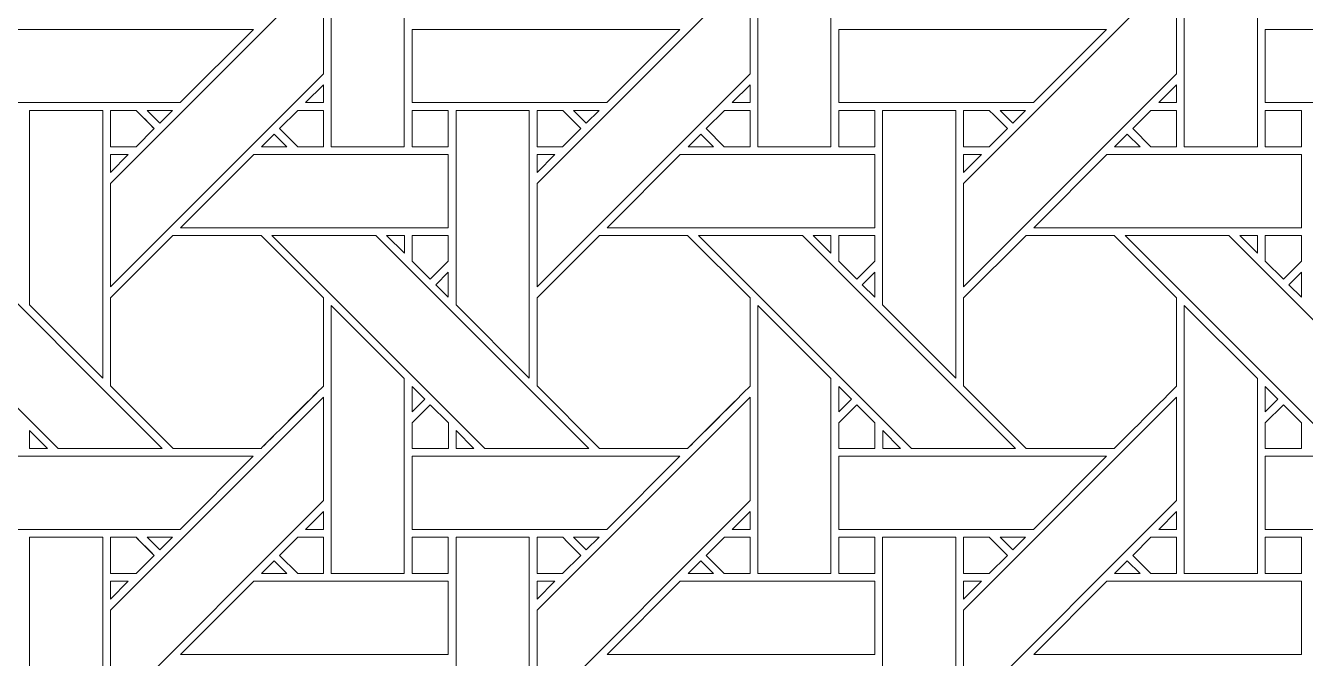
# Model space of a CAD drawing. Header units: inches. Extents: x 4.4 to 20.4, y 1.1 to 17.1.
# Drawn here: x 12.432 to 15.278, y 9.815 to 11.221 of the extents above; entities that cross this region are included whole.
import ezdxf

# ---------------------------------------------------------------- set-up
doc = ezdxf.new("R2010")
doc.units = ezdxf.units.IN
doc.header["$MEASUREMENT"] = 0
doc.layers.add('Design', color=7, linetype='Continuous', lineweight=0)

msp = doc.modelspace()

# ---------------------------------------------------------------- linework, layer by layer
at = {"layer": 'Design'}
for points, knots in [([(12.3829, 17.0948), (7.9646, 17.0948), (4.3829, 13.513), (4.3829, 9.0948), (4.3829, 4.6765), (7.9646, 1.0948), (12.3829, 1.0948), (16.8011, 1.0948), (20.3829, 4.6765), (20.3829, 9.0948), (20.3829, 13.513), (16.8011, 17.0948), (12.3829, 17.0948)], [0, 0, 0, 0, 1, 1, 1, 2, 2, 2, 3, 3, 3, 4, 4, 4, 4]), ([(12.3829, 16.2388), (8.4373, 16.2388), (5.2388, 13.0403), (5.2388, 9.0948), (5.2388, 5.1492), (8.4373, 1.9507), (12.3829, 1.9507), (16.3284, 1.9507), (19.5269, 5.1492), (19.5269, 9.0948), (19.5269, 13.0403), (16.3284, 16.2388), (12.3829, 16.2388)], [0, 0, 0, 0, 1, 1, 1, 2, 2, 2, 3, 3, 3, 4, 4, 4, 4]), ([(13.1112, 10.9519), (13.1112, 10.9519), (13.1112, 11.5477), (13.1112, 11.5477), (13.1112, 11.5477), (13.274, 11.3856), (13.274, 11.3856), (13.274, 11.3856), (13.274, 10.9519), (13.274, 10.9519), (13.274, 10.9519), (13.1112, 10.9519), (13.1112, 10.9519)], [0, 0, 0, 0, 1, 1, 1, 2, 2, 2, 3, 3, 3, 4, 4, 4, 4]), ([(14.0599, 10.9519), (14.0599, 10.9519), (14.0599, 11.5477), (14.0599, 11.5477), (14.0599, 11.5477), (14.2227, 11.3856), (14.2227, 11.3856), (14.2227, 11.3856), (14.2227, 10.9519), (14.2227, 10.9519), (14.2227, 10.9519), (14.0599, 10.9519), (14.0599, 10.9519)], [0, 0, 0, 0, 1, 1, 1, 2, 2, 2, 3, 3, 3, 4, 4, 4, 4]), ([(15.0087, 10.9519), (15.0087, 10.9519), (15.0087, 11.5477), (15.0087, 11.5477), (15.0087, 11.5477), (15.1714, 11.3856), (15.1714, 11.3856), (15.1714, 11.3856), (15.1714, 10.9519), (15.1714, 10.9519), (15.1714, 10.9519), (15.0087, 10.9519), (15.0087, 10.9519)], [0, 0, 0, 0, 1, 1, 1, 2, 2, 2, 3, 3, 3, 4, 4, 4, 4]), ([(13.0941, 11.1141), (13.0941, 11.1141), (12.6204, 10.6404), (12.6204, 10.6404), (12.6204, 10.6404), (12.6204, 10.8705), (12.6204, 10.8705), (12.6204, 10.8705), (13.0941, 11.3441), (13.0941, 11.3441), (13.0941, 11.3441), (13.0941, 11.1141), (13.0941, 11.1141)], [0, 0, 0, 0, 1, 1, 1, 2, 2, 2, 3, 3, 3, 4, 4, 4, 4]), ([(14.0428, 11.1141), (14.0428, 11.1141), (13.5691, 10.6404), (13.5691, 10.6404), (13.5691, 10.6404), (13.5691, 10.8705), (13.5691, 10.8705), (13.5691, 10.8705), (14.0428, 11.3441), (14.0428, 11.3441), (14.0428, 11.3441), (14.0428, 11.1141), (14.0428, 11.1141)], [0, 0, 0, 0, 1, 1, 1, 2, 2, 2, 3, 3, 3, 4, 4, 4, 4]), ([(14.9915, 11.1141), (14.9915, 11.1141), (14.5179, 10.6404), (14.5179, 10.6404), (14.5179, 10.6404), (14.5179, 10.8705), (14.5179, 10.8705), (14.5179, 10.8705), (14.9915, 11.3441), (14.9915, 11.3441), (14.9915, 11.3441), (14.9915, 11.1141), (14.9915, 11.1141)], [0, 0, 0, 0, 1, 1, 1, 2, 2, 2, 3, 3, 3, 4, 4, 4, 4]), ([(12.9383, 11.2126), (12.9383, 11.2126), (12.7755, 11.0499), (12.7755, 11.0499), (12.7755, 11.0499), (12.3425, 11.0499), (12.3425, 11.0499), (12.3425, 11.0499), (12.3425, 11.2126), (12.3425, 11.2126), (12.3425, 11.2126), (12.9383, 11.2126), (12.9383, 11.2126)], [0, 0, 0, 0, 1, 1, 1, 2, 2, 2, 3, 3, 3, 4, 4, 4, 4]), ([(13.887, 11.2126), (13.887, 11.2126), (13.7242, 11.0499), (13.7242, 11.0499), (13.7242, 11.0499), (13.2913, 11.0499), (13.2913, 11.0499), (13.2913, 11.0499), (13.2913, 11.2126), (13.2913, 11.2126), (13.2913, 11.2126), (13.887, 11.2126), (13.887, 11.2126)], [0, 0, 0, 0, 1, 1, 1, 2, 2, 2, 3, 3, 3, 4, 4, 4, 4]), ([(14.8357, 11.2126), (14.8357, 11.2126), (14.673, 11.0499), (14.673, 11.0499), (14.673, 11.0499), (14.24, 11.0499), (14.24, 11.0499), (14.24, 11.0499), (14.24, 11.2126), (14.24, 11.2126), (14.24, 11.2126), (14.8357, 11.2126), (14.8357, 11.2126)], [0, 0, 0, 0, 1, 1, 1, 2, 2, 2, 3, 3, 3, 4, 4, 4, 4]), ([(15.7844, 11.2126), (15.7844, 11.2126), (15.6217, 11.0499), (15.6217, 11.0499), (15.6217, 11.0499), (15.1887, 11.0499), (15.1887, 11.0499), (15.1887, 11.0499), (15.1887, 11.2126), (15.1887, 11.2126), (15.1887, 11.2126), (15.7844, 11.2126), (15.7844, 11.2126)], [0, 0, 0, 0, 1, 1, 1, 2, 2, 2, 3, 3, 3, 4, 4, 4, 4]), ([(13.0543, 11.0499), (13.0543, 11.0499), (13.0941, 11.0897), (13.0941, 11.0897), (13.0941, 11.0897), (13.0941, 11.0499), (13.0941, 11.0499), (13.0941, 11.0499), (13.0543, 11.0499), (13.0543, 11.0499)], [0, 0, 0, 0, 1, 1, 1, 2, 2, 2, 3, 3, 3, 3]), ([(14.003, 11.0499), (14.003, 11.0499), (14.0428, 11.0897), (14.0428, 11.0897), (14.0428, 11.0897), (14.0428, 11.0499), (14.0428, 11.0499), (14.0428, 11.0499), (14.003, 11.0499), (14.003, 11.0499)], [0, 0, 0, 0, 1, 1, 1, 2, 2, 2, 3, 3, 3, 3]), ([(14.9517, 11.0499), (14.9517, 11.0499), (14.9915, 11.0897), (14.9915, 11.0897), (14.9915, 11.0897), (14.9915, 11.0499), (14.9915, 11.0499), (14.9915, 11.0499), (14.9517, 11.0499), (14.9517, 11.0499)], [0, 0, 0, 0, 1, 1, 1, 2, 2, 2, 3, 3, 3, 3]), ([(12.4403, 10.6004), (12.4403, 10.6004), (12.4403, 11.0326), (12.4403, 11.0326), (12.4403, 11.0326), (12.6032, 11.0326), (12.6032, 11.0326), (12.6032, 11.0326), (12.6032, 10.4375), (12.6032, 10.4375), (12.6032, 10.4375), (12.4403, 10.6004), (12.4403, 10.6004)], [0, 0, 0, 0, 1, 1, 1, 2, 2, 2, 3, 3, 3, 4, 4, 4, 4]), ([(12.6775, 11.0327), (12.6826, 11.0276), (12.7134, 10.9967), (12.7178, 10.9923), (12.7178, 10.9923), (12.6774, 10.9519), (12.6774, 10.9519), (12.6774, 10.9519), (12.6204, 10.9519), (12.6204, 10.9519), (12.6204, 10.9519), (12.6204, 11.0327), (12.6204, 11.0327), (12.6204, 11.0327), (12.6775, 11.0327), (12.6775, 11.0327)], [0, 0, 0, 0, 1, 1, 1, 2, 2, 2, 3, 3, 3, 4, 4, 4, 5, 5, 5, 5]), ([(12.6204, 10.9519), (12.6204, 10.9519), (12.6204, 11.0327), (12.6204, 11.0327), (12.6204, 11.0327), (12.6775, 11.0327), (12.6775, 11.0327), (12.6828, 11.0274), (12.7136, 10.9965), (12.7178, 10.9923), (12.7178, 10.9923), (12.6774, 10.9519), (12.6774, 10.9519), (12.6774, 10.9519), (12.6204, 10.9519), (12.6204, 10.9519)], [0, 0, 0, 0, 1, 1, 1, 2, 2, 2, 3, 3, 3, 4, 4, 4, 5, 5, 5, 5]), ([(12.7018, 11.0326), (12.7018, 11.0326), (12.7583, 11.0326), (12.7583, 11.0326), (12.7583, 11.0326), (12.73, 11.0045), (12.73, 11.0045), (12.73, 11.0045), (12.7018, 11.0326), (12.7018, 11.0326)], [0, 0, 0, 0, 1, 1, 1, 2, 2, 2, 3, 3, 3, 3]), ([(13.0941, 11.0327), (13.0941, 11.0327), (13.0941, 10.9519), (13.0941, 10.9519), (13.0941, 10.9519), (13.037, 10.9519), (13.037, 10.9519), (13.037, 10.9519), (12.9966, 10.9923), (12.9966, 10.9923), (12.9966, 10.9923), (13.037, 11.0327), (13.037, 11.0327), (13.037, 11.0327), (13.0941, 11.0327), (13.0941, 11.0327)], [0, 0, 0, 0, 1, 1, 1, 2, 2, 2, 3, 3, 3, 4, 4, 4, 5, 5, 5, 5]), ([(13.0941, 11.0327), (13.0941, 11.0327), (13.0941, 10.9519), (13.0941, 10.9519), (13.0941, 10.9519), (13.037, 10.9519), (13.037, 10.9519), (13.037, 10.9519), (12.9966, 10.9923), (12.9966, 10.9923), (12.9966, 10.9923), (13.037, 11.0327), (13.037, 11.0327), (13.037, 11.0327), (13.0941, 11.0327), (13.0941, 11.0327)], [0, 0, 0, 0, 1, 1, 1, 2, 2, 2, 3, 3, 3, 4, 4, 4, 5, 5, 5, 5]), ([(13.2913, 11.0327), (13.2913, 11.0327), (13.3715, 11.0327), (13.3715, 11.0327), (13.3715, 11.0327), (13.3715, 10.9519), (13.3715, 10.9519), (13.3715, 10.9519), (13.2913, 10.9519), (13.2913, 10.9519), (13.2913, 10.9519), (13.2913, 11.0327), (13.2913, 11.0327)], [0, 0, 0, 0, 1, 1, 1, 2, 2, 2, 3, 3, 3, 4, 4, 4, 4]), ([(13.3715, 11.0327), (13.3715, 11.0327), (13.3715, 10.9519), (13.3715, 10.9519), (13.3715, 10.9519), (13.2913, 10.9519), (13.2913, 10.9519), (13.2913, 10.9519), (13.2913, 11.0327), (13.2913, 11.0327), (13.2913, 11.0327), (13.3715, 11.0327), (13.3715, 11.0327)], [0, 0, 0, 0, 1, 1, 1, 2, 2, 2, 3, 3, 3, 4, 4, 4, 4]), ([(13.552, 10.4375), (13.552, 10.4375), (13.3891, 10.6005), (13.3891, 10.6005), (13.3891, 10.6005), (13.3891, 11.0326), (13.3891, 11.0326), (13.3891, 11.0326), (13.552, 11.0326), (13.552, 11.0326), (13.552, 11.0326), (13.552, 10.4375), (13.552, 10.4375)], [0, 0, 0, 0, 1, 1, 1, 2, 2, 2, 3, 3, 3, 4, 4, 4, 4]), ([(13.6262, 11.0327), (13.6313, 11.0276), (13.6621, 10.9967), (13.6665, 10.9923), (13.6665, 10.9923), (13.6261, 10.9519), (13.6261, 10.9519), (13.6261, 10.9519), (13.5691, 10.9519), (13.5691, 10.9519), (13.5691, 10.9519), (13.5691, 11.0327), (13.5691, 11.0327), (13.5691, 11.0327), (13.6262, 11.0327), (13.6262, 11.0327)], [0, 0, 0, 0, 1, 1, 1, 2, 2, 2, 3, 3, 3, 4, 4, 4, 5, 5, 5, 5]), ([(13.5691, 10.9519), (13.5691, 10.9519), (13.5691, 11.0327), (13.5691, 11.0327), (13.5691, 11.0327), (13.6262, 11.0327), (13.6262, 11.0327), (13.6313, 11.0276), (13.6621, 10.9967), (13.6665, 10.9923), (13.6665, 10.9923), (13.6261, 10.9519), (13.6261, 10.9519), (13.6261, 10.9519), (13.5691, 10.9519), (13.5691, 10.9519)], [0, 0, 0, 0, 1, 1, 1, 2, 2, 2, 3, 3, 3, 4, 4, 4, 5, 5, 5, 5]), ([(13.6505, 11.0326), (13.6505, 11.0326), (13.707, 11.0326), (13.707, 11.0326), (13.707, 11.0326), (13.6787, 11.0045), (13.6787, 11.0045), (13.6787, 11.0045), (13.6505, 11.0326), (13.6505, 11.0326)], [0, 0, 0, 0, 1, 1, 1, 2, 2, 2, 3, 3, 3, 3]), ([(13.9857, 10.9519), (13.9857, 10.9519), (13.9453, 10.9923), (13.9453, 10.9923), (13.9453, 10.9923), (13.9858, 11.0327), (13.9858, 11.0327), (13.9858, 11.0327), (14.0428, 11.0327), (14.0428, 11.0327), (14.0428, 11.0327), (14.0428, 10.9519), (14.0428, 10.9519), (14.0428, 10.9519), (13.9857, 10.9519), (13.9857, 10.9519)], [0, 0, 0, 0, 1, 1, 1, 2, 2, 2, 3, 3, 3, 4, 4, 4, 5, 5, 5, 5]), ([(14.0428, 10.9519), (14.0428, 10.9519), (13.9857, 10.9519), (13.9857, 10.9519), (13.9857, 10.9519), (13.9453, 10.9923), (13.9453, 10.9923), (13.9453, 10.9923), (13.9858, 11.0327), (13.9858, 11.0327), (13.9858, 11.0327), (14.0428, 11.0327), (14.0428, 11.0327), (14.0428, 11.0327), (14.0428, 10.9519), (14.0428, 10.9519)], [0, 0, 0, 0, 1, 1, 1, 2, 2, 2, 3, 3, 3, 4, 4, 4, 5, 5, 5, 5]), ([(14.24, 11.0327), (14.24, 11.0327), (14.3203, 11.0327), (14.3203, 11.0327), (14.3203, 11.0327), (14.3203, 10.9519), (14.3203, 10.9519), (14.3203, 10.9519), (14.24, 10.9519), (14.24, 10.9519), (14.24, 10.9519), (14.24, 11.0327), (14.24, 11.0327)], [0, 0, 0, 0, 1, 1, 1, 2, 2, 2, 3, 3, 3, 4, 4, 4, 4]), ([(14.24, 10.9519), (14.24, 10.9519), (14.24, 11.0327), (14.24, 11.0327), (14.24, 11.0327), (14.3203, 11.0327), (14.3203, 11.0327), (14.3203, 11.0327), (14.3203, 10.9519), (14.3203, 10.9519), (14.3203, 10.9519), (14.24, 10.9519), (14.24, 10.9519)], [0, 0, 0, 0, 1, 1, 1, 2, 2, 2, 3, 3, 3, 4, 4, 4, 4]), ([(14.3378, 10.6004), (14.3378, 10.6004), (14.3378, 11.0326), (14.3378, 11.0326), (14.3378, 11.0326), (14.5007, 11.0326), (14.5007, 11.0326), (14.5007, 11.0326), (14.5007, 10.4375), (14.5007, 10.4375), (14.5007, 10.4375), (14.3378, 10.6004), (14.3378, 10.6004)], [0, 0, 0, 0, 1, 1, 1, 2, 2, 2, 3, 3, 3, 4, 4, 4, 4]), ([(14.5179, 10.9519), (14.5179, 10.9519), (14.5179, 11.0327), (14.5179, 11.0327), (14.5179, 11.0327), (14.5749, 11.0327), (14.5749, 11.0327), (14.5801, 11.0276), (14.6108, 10.9967), (14.6153, 10.9923), (14.6153, 10.9923), (14.5748, 10.9519), (14.5748, 10.9519), (14.5748, 10.9519), (14.5179, 10.9519), (14.5179, 10.9519)], [0, 0, 0, 0, 1, 1, 1, 2, 2, 2, 3, 3, 3, 4, 4, 4, 5, 5, 5, 5]), ([(14.6153, 10.9923), (14.6153, 10.9923), (14.5748, 10.9519), (14.5748, 10.9519), (14.5748, 10.9519), (14.5179, 10.9519), (14.5179, 10.9519), (14.5179, 10.9519), (14.5179, 11.0327), (14.5179, 11.0327), (14.5179, 11.0327), (14.5749, 11.0327), (14.5749, 11.0327), (14.58, 11.0277), (14.6107, 10.9969), (14.6153, 10.9923)], [0, 0, 0, 0, 1, 1, 1, 2, 2, 2, 3, 3, 3, 4, 4, 4, 5, 5, 5, 5]), ([(14.5993, 11.0326), (14.5993, 11.0326), (14.6557, 11.0326), (14.6557, 11.0326), (14.6557, 11.0326), (14.6275, 11.0045), (14.6275, 11.0045), (14.6275, 11.0045), (14.5993, 11.0326), (14.5993, 11.0326)], [0, 0, 0, 0, 1, 1, 1, 2, 2, 2, 3, 3, 3, 3]), ([(14.9344, 10.9519), (14.9344, 10.9519), (14.8941, 10.9923), (14.8941, 10.9923), (14.8941, 10.9923), (14.9345, 11.0327), (14.9345, 11.0327), (14.9345, 11.0327), (14.9915, 11.0327), (14.9915, 11.0327), (14.9915, 11.0327), (14.9915, 10.9519), (14.9915, 10.9519), (14.9915, 10.9519), (14.9344, 10.9519), (14.9344, 10.9519)], [0, 0, 0, 0, 1, 1, 1, 2, 2, 2, 3, 3, 3, 4, 4, 4, 5, 5, 5, 5]), ([(14.9915, 10.9519), (14.9915, 10.9519), (14.9344, 10.9519), (14.9344, 10.9519), (14.9344, 10.9519), (14.8941, 10.9923), (14.8941, 10.9923), (14.8941, 10.9923), (14.9345, 11.0327), (14.9345, 11.0327), (14.9345, 11.0327), (14.9915, 11.0327), (14.9915, 11.0327), (14.9915, 11.0327), (14.9915, 10.9519), (14.9915, 10.9519)], [0, 0, 0, 0, 1, 1, 1, 2, 2, 2, 3, 3, 3, 4, 4, 4, 5, 5, 5, 5]), ([(15.1887, 11.0327), (15.1887, 11.0327), (15.269, 11.0327), (15.269, 11.0327), (15.269, 11.0327), (15.269, 10.9519), (15.269, 10.9519), (15.269, 10.9519), (15.1887, 10.9519), (15.1887, 10.9519), (15.1887, 10.9519), (15.1887, 11.0327), (15.1887, 11.0327)], [0, 0, 0, 0, 1, 1, 1, 2, 2, 2, 3, 3, 3, 4, 4, 4, 4]), ([(15.1887, 10.9519), (15.1887, 10.9519), (15.1887, 11.0327), (15.1887, 11.0327), (15.1887, 11.0327), (15.269, 11.0327), (15.269, 11.0327), (15.269, 11.0327), (15.269, 10.9519), (15.269, 10.9519), (15.269, 10.9519), (15.1887, 10.9519), (15.1887, 10.9519)], [0, 0, 0, 0, 1, 1, 1, 2, 2, 2, 3, 3, 3, 4, 4, 4, 4]), ([(13.0127, 10.9519), (13.0127, 10.9519), (12.9562, 10.9519), (12.9562, 10.9519), (12.9562, 10.9519), (12.9845, 10.9801), (12.9845, 10.9801), (12.9845, 10.9801), (13.0127, 10.9519), (13.0127, 10.9519)], [0, 0, 0, 0, 1, 1, 1, 2, 2, 2, 3, 3, 3, 3]), ([(13.905, 10.9519), (13.905, 10.9519), (13.9332, 10.9801), (13.9332, 10.9801), (13.9332, 10.9801), (13.9615, 10.9519), (13.9615, 10.9519), (13.9615, 10.9519), (13.905, 10.9519), (13.905, 10.9519)], [0, 0, 0, 0, 1, 1, 1, 2, 2, 2, 3, 3, 3, 3]), ([(14.8537, 10.9519), (14.8537, 10.9519), (14.8819, 10.9801), (14.8819, 10.9801), (14.8819, 10.9801), (14.9102, 10.9519), (14.9102, 10.9519), (14.9102, 10.9519), (14.8537, 10.9519), (14.8537, 10.9519)], [0, 0, 0, 0, 1, 1, 1, 2, 2, 2, 3, 3, 3, 3]), ([(12.6602, 10.9347), (12.6602, 10.9347), (12.6204, 10.8949), (12.6204, 10.8949), (12.6204, 10.8949), (12.6204, 10.9347), (12.6204, 10.9347), (12.6204, 10.9347), (12.6602, 10.9347), (12.6602, 10.9347)], [0, 0, 0, 0, 1, 1, 1, 2, 2, 2, 3, 3, 3, 3]), ([(13.3715, 10.9347), (13.3715, 10.9347), (13.3715, 10.7719), (13.3715, 10.7719), (13.3715, 10.7719), (12.7762, 10.7719), (12.7762, 10.7719), (12.7762, 10.7719), (12.9391, 10.9347), (12.9391, 10.9347), (12.9391, 10.9347), (13.3715, 10.9347), (13.3715, 10.9347)], [0, 0, 0, 0, 1, 1, 1, 2, 2, 2, 3, 3, 3, 4, 4, 4, 4]), ([(13.609, 10.9347), (13.609, 10.9347), (13.5691, 10.8949), (13.5691, 10.8949), (13.5691, 10.8949), (13.5691, 10.9347), (13.5691, 10.9347), (13.5691, 10.9347), (13.609, 10.9347), (13.609, 10.9347)], [0, 0, 0, 0, 1, 1, 1, 2, 2, 2, 3, 3, 3, 3]), ([(14.3203, 10.9347), (14.3203, 10.9347), (14.3203, 10.7719), (14.3203, 10.7719), (14.3203, 10.7719), (13.725, 10.7719), (13.725, 10.7719), (13.725, 10.7719), (13.8878, 10.9347), (13.8878, 10.9347), (13.8878, 10.9347), (14.3203, 10.9347), (14.3203, 10.9347)], [0, 0, 0, 0, 1, 1, 1, 2, 2, 2, 3, 3, 3, 4, 4, 4, 4]), ([(14.5577, 10.9347), (14.5577, 10.9347), (14.5179, 10.8949), (14.5179, 10.8949), (14.5179, 10.8949), (14.5179, 10.9347), (14.5179, 10.9347), (14.5179, 10.9347), (14.5577, 10.9347), (14.5577, 10.9347)], [0, 0, 0, 0, 1, 1, 1, 2, 2, 2, 3, 3, 3, 3]), ([(15.269, 10.9347), (15.269, 10.9347), (15.269, 10.7719), (15.269, 10.7719), (15.269, 10.7719), (14.6737, 10.7719), (14.6737, 10.7719), (14.6737, 10.7719), (14.8365, 10.9347), (14.8365, 10.9347), (14.8365, 10.9347), (15.269, 10.9347), (15.269, 10.9347)], [0, 0, 0, 0, 1, 1, 1, 2, 2, 2, 3, 3, 3, 4, 4, 4, 4]), ([(12.7354, 10.2811), (12.7354, 10.2811), (12.5044, 10.2811), (12.5044, 10.2811), (12.5044, 10.2811), (12.0308, 10.7548), (12.0308, 10.7548), (12.0308, 10.7548), (12.2618, 10.7548), (12.2618, 10.7548), (12.2618, 10.7548), (12.7354, 10.2811), (12.7354, 10.2811)], [0, 0, 0, 0, 1, 1, 1, 2, 2, 2, 3, 3, 3, 4, 4, 4, 4]), ([(12.7591, 10.7548), (12.7591, 10.7548), (12.9553, 10.7548), (12.9553, 10.7548), (12.9553, 10.7548), (13.0941, 10.6161), (13.0941, 10.6161), (13.0941, 10.6161), (13.0941, 10.4199), (13.0941, 10.4199), (13.0763, 10.4019), (12.9643, 10.2902), (12.9553, 10.2812), (12.9553, 10.2812), (12.7596, 10.2812), (12.7596, 10.2812), (12.7596, 10.2812), (12.6204, 10.4204), (12.6204, 10.4204), (12.6204, 10.4204), (12.6204, 10.6161), (12.6204, 10.6161), (12.6204, 10.6161), (12.7591, 10.7548), (12.7591, 10.7548)], [0, 0, 0, 0, 1, 1, 1, 2, 2, 2, 3, 3, 3, 4, 4, 4, 5, 5, 5, 6, 6, 6, 7, 7, 7, 8, 8, 8, 8]), ([(13.0941, 10.4199), (13.0759, 10.4016), (12.9641, 10.2899), (12.9553, 10.2812), (12.9553, 10.2812), (12.7596, 10.2812), (12.7596, 10.2812), (12.7596, 10.2812), (12.6204, 10.4204), (12.6204, 10.4204), (12.6204, 10.4204), (12.6204, 10.6161), (12.6204, 10.6161), (12.6204, 10.6161), (12.7591, 10.7548), (12.7591, 10.7548), (12.7591, 10.7548), (12.9553, 10.7548), (12.9553, 10.7548), (12.9553, 10.7548), (13.0941, 10.6161), (13.0941, 10.6161), (13.0941, 10.6161), (13.0941, 10.4199), (13.0941, 10.4199)], [0, 0, 0, 0, 1, 1, 1, 2, 2, 2, 3, 3, 3, 4, 4, 4, 5, 5, 5, 6, 6, 6, 7, 7, 7, 8, 8, 8, 8]), ([(13.6841, 10.2811), (13.6841, 10.2811), (13.4531, 10.2811), (13.4531, 10.2811), (13.4531, 10.2811), (12.9795, 10.7548), (12.9795, 10.7548), (12.9795, 10.7548), (13.2105, 10.7548), (13.2105, 10.7548), (13.2105, 10.7548), (13.6841, 10.2811), (13.6841, 10.2811)], [0, 0, 0, 0, 1, 1, 1, 2, 2, 2, 3, 3, 3, 4, 4, 4, 4]), ([(13.2346, 10.7548), (13.2346, 10.7548), (13.2741, 10.7548), (13.2741, 10.7548), (13.2741, 10.7548), (13.2741, 10.715), (13.2741, 10.715), (13.2741, 10.715), (13.2346, 10.7548), (13.2346, 10.7548)], [0, 0, 0, 0, 1, 1, 1, 2, 2, 2, 3, 3, 3, 3]), ([(13.3715, 10.7548), (13.3715, 10.7548), (13.3715, 10.6972), (13.3715, 10.6972), (13.3715, 10.6972), (13.3316, 10.6573), (13.3316, 10.6573), (13.3316, 10.6573), (13.2913, 10.6976), (13.2913, 10.6976), (13.2913, 10.6976), (13.2913, 10.7548), (13.2913, 10.7548), (13.2913, 10.7548), (13.3715, 10.7548), (13.3715, 10.7548)], [0, 0, 0, 0, 1, 1, 1, 2, 2, 2, 3, 3, 3, 4, 4, 4, 5, 5, 5, 5]), ([(13.3715, 10.6972), (13.3715, 10.6972), (13.3316, 10.6573), (13.3316, 10.6573), (13.3316, 10.6573), (13.2913, 10.6976), (13.2913, 10.6976), (13.2913, 10.6976), (13.2913, 10.7548), (13.2913, 10.7548), (13.2913, 10.7548), (13.3715, 10.7548), (13.3715, 10.7548), (13.3715, 10.7548), (13.3715, 10.6972), (13.3715, 10.6972)], [0, 0, 0, 0, 1, 1, 1, 2, 2, 2, 3, 3, 3, 4, 4, 4, 5, 5, 5, 5]), ([(13.7078, 10.7548), (13.7078, 10.7548), (13.904, 10.7548), (13.904, 10.7548), (13.904, 10.7548), (14.0428, 10.6161), (14.0428, 10.6161), (14.0428, 10.6161), (14.0428, 10.4199), (14.0428, 10.4199), (14.025, 10.4019), (13.9131, 10.2902), (13.9041, 10.2812), (13.9041, 10.2812), (13.7084, 10.2812), (13.7084, 10.2812), (13.7084, 10.2812), (13.5691, 10.4204), (13.5691, 10.4204), (13.5691, 10.4204), (13.5691, 10.6161), (13.5691, 10.6161), (13.5691, 10.6161), (13.7078, 10.7548), (13.7078, 10.7548)], [0, 0, 0, 0, 1, 1, 1, 2, 2, 2, 3, 3, 3, 4, 4, 4, 5, 5, 5, 6, 6, 6, 7, 7, 7, 8, 8, 8, 8]), ([(14.0428, 10.6161), (14.0428, 10.6161), (14.0428, 10.4199), (14.0428, 10.4199), (14.0246, 10.4015), (13.9128, 10.2899), (13.9041, 10.2812), (13.9041, 10.2812), (13.7084, 10.2812), (13.7084, 10.2812), (13.7084, 10.2812), (13.5691, 10.4204), (13.5691, 10.4204), (13.5691, 10.4204), (13.5691, 10.6161), (13.5691, 10.6161), (13.5691, 10.6161), (13.7078, 10.7548), (13.7078, 10.7548), (13.7078, 10.7548), (13.904, 10.7548), (13.904, 10.7548), (13.904, 10.7548), (14.0428, 10.6161), (14.0428, 10.6161)], [0, 0, 0, 0, 1, 1, 1, 2, 2, 2, 3, 3, 3, 4, 4, 4, 5, 5, 5, 6, 6, 6, 7, 7, 7, 8, 8, 8, 8]), ([(14.6329, 10.2811), (14.6329, 10.2811), (14.4018, 10.2811), (14.4018, 10.2811), (14.4018, 10.2811), (13.9283, 10.7548), (13.9283, 10.7548), (13.9283, 10.7548), (14.1592, 10.7548), (14.1592, 10.7548), (14.1592, 10.7548), (14.6329, 10.2811), (14.6329, 10.2811)], [0, 0, 0, 0, 1, 1, 1, 2, 2, 2, 3, 3, 3, 4, 4, 4, 4]), ([(14.1833, 10.7548), (14.1833, 10.7548), (14.2228, 10.7548), (14.2228, 10.7548), (14.2228, 10.7548), (14.2228, 10.715), (14.2228, 10.715), (14.2228, 10.715), (14.1833, 10.7548), (14.1833, 10.7548)], [0, 0, 0, 0, 1, 1, 1, 2, 2, 2, 3, 3, 3, 3]), ([(14.3203, 10.7548), (14.3203, 10.7548), (14.3203, 10.6972), (14.3203, 10.6972), (14.3203, 10.6972), (14.2803, 10.6573), (14.2803, 10.6573), (14.2803, 10.6573), (14.24, 10.6976), (14.24, 10.6976), (14.24, 10.6976), (14.24, 10.7548), (14.24, 10.7548), (14.24, 10.7548), (14.3203, 10.7548), (14.3203, 10.7548)], [0, 0, 0, 0, 1, 1, 1, 2, 2, 2, 3, 3, 3, 4, 4, 4, 5, 5, 5, 5]), ([(14.2803, 10.6573), (14.2803, 10.6573), (14.24, 10.6976), (14.24, 10.6976), (14.24, 10.6976), (14.24, 10.7548), (14.24, 10.7548), (14.24, 10.7548), (14.3203, 10.7548), (14.3203, 10.7548), (14.3203, 10.7548), (14.3203, 10.6972), (14.3203, 10.6972), (14.3203, 10.6972), (14.2803, 10.6573), (14.2803, 10.6573)], [0, 0, 0, 0, 1, 1, 1, 2, 2, 2, 3, 3, 3, 4, 4, 4, 5, 5, 5, 5]), ([(14.8528, 10.2812), (14.8528, 10.2812), (14.6571, 10.2812), (14.6571, 10.2812), (14.6571, 10.2812), (14.5179, 10.4204), (14.5179, 10.4204), (14.5179, 10.4204), (14.5179, 10.6161), (14.5179, 10.6161), (14.5179, 10.6161), (14.6566, 10.7548), (14.6566, 10.7548), (14.6566, 10.7548), (14.8528, 10.7548), (14.8528, 10.7548), (14.8528, 10.7548), (14.9915, 10.6161), (14.9915, 10.6161), (14.9915, 10.6161), (14.9915, 10.4199), (14.9915, 10.4199), (14.9737, 10.4019), (14.8618, 10.2902), (14.8528, 10.2812)], [0, 0, 0, 0, 1, 1, 1, 2, 2, 2, 3, 3, 3, 4, 4, 4, 5, 5, 5, 6, 6, 6, 7, 7, 7, 8, 8, 8, 8]), ([(14.9915, 10.6161), (14.9915, 10.6161), (14.9915, 10.4199), (14.9915, 10.4199), (14.9737, 10.4019), (14.8618, 10.2902), (14.8528, 10.2812), (14.8528, 10.2812), (14.6571, 10.2812), (14.6571, 10.2812), (14.6571, 10.2812), (14.5179, 10.4204), (14.5179, 10.4204), (14.5179, 10.4204), (14.5179, 10.6161), (14.5179, 10.6161), (14.5179, 10.6161), (14.6566, 10.7548), (14.6566, 10.7548), (14.6566, 10.7548), (14.8528, 10.7548), (14.8528, 10.7548), (14.8528, 10.7548), (14.9915, 10.6161), (14.9915, 10.6161)], [0, 0, 0, 0, 1, 1, 1, 2, 2, 2, 3, 3, 3, 4, 4, 4, 5, 5, 5, 6, 6, 6, 7, 7, 7, 8, 8, 8, 8]), ([(15.5816, 10.2811), (15.5816, 10.2811), (15.3506, 10.2811), (15.3506, 10.2811), (15.3506, 10.2811), (14.877, 10.7548), (14.877, 10.7548), (14.877, 10.7548), (15.1079, 10.7548), (15.1079, 10.7548), (15.1079, 10.7548), (15.5816, 10.2811), (15.5816, 10.2811)], [0, 0, 0, 0, 1, 1, 1, 2, 2, 2, 3, 3, 3, 4, 4, 4, 4]), ([(15.1321, 10.7548), (15.1321, 10.7548), (15.1715, 10.7548), (15.1715, 10.7548), (15.1715, 10.7548), (15.1715, 10.715), (15.1715, 10.715), (15.1715, 10.715), (15.1321, 10.7548), (15.1321, 10.7548)], [0, 0, 0, 0, 1, 1, 1, 2, 2, 2, 3, 3, 3, 3]), ([(15.269, 10.7548), (15.269, 10.7548), (15.269, 10.6972), (15.269, 10.6972), (15.269, 10.6972), (15.2291, 10.6573), (15.2291, 10.6573), (15.2291, 10.6573), (15.1887, 10.6976), (15.1887, 10.6976), (15.1887, 10.6976), (15.1887, 10.7548), (15.1887, 10.7548), (15.1887, 10.7548), (15.269, 10.7548), (15.269, 10.7548)], [0, 0, 0, 0, 1, 1, 1, 2, 2, 2, 3, 3, 3, 4, 4, 4, 5, 5, 5, 5]), ([(15.2291, 10.6573), (15.2291, 10.6573), (15.1887, 10.6976), (15.1887, 10.6976), (15.1887, 10.6976), (15.1887, 10.7548), (15.1887, 10.7548), (15.1887, 10.7548), (15.269, 10.7548), (15.269, 10.7548), (15.269, 10.7548), (15.269, 10.6972), (15.269, 10.6972), (15.269, 10.6972), (15.2291, 10.6573), (15.2291, 10.6573)], [0, 0, 0, 0, 1, 1, 1, 2, 2, 2, 3, 3, 3, 4, 4, 4, 5, 5, 5, 5]), ([(13.3715, 10.6729), (13.3715, 10.6729), (13.3715, 10.6178), (13.3715, 10.6178), (13.3715, 10.6178), (13.3438, 10.6452), (13.3438, 10.6452), (13.3438, 10.6452), (13.3715, 10.6729), (13.3715, 10.6729)], [0, 0, 0, 0, 1, 1, 1, 2, 2, 2, 3, 3, 3, 3]), ([(14.3203, 10.6729), (14.3203, 10.6729), (14.3203, 10.6178), (14.3203, 10.6178), (14.3203, 10.6178), (14.2925, 10.6452), (14.2925, 10.6452), (14.2925, 10.6452), (14.3203, 10.6729), (14.3203, 10.6729)], [0, 0, 0, 0, 1, 1, 1, 2, 2, 2, 3, 3, 3, 3]), ([(15.269, 10.6729), (15.269, 10.6729), (15.269, 10.6178), (15.269, 10.6178), (15.269, 10.6178), (15.2412, 10.6452), (15.2412, 10.6452), (15.2412, 10.6452), (15.269, 10.6729), (15.269, 10.6729)], [0, 0, 0, 0, 1, 1, 1, 2, 2, 2, 3, 3, 3, 3]), ([(13.1112, 10.0031), (13.1112, 10.0031), (13.1112, 10.599), (13.1112, 10.599), (13.1112, 10.599), (13.274, 10.4368), (13.274, 10.4368), (13.274, 10.4368), (13.274, 10.0031), (13.274, 10.0031), (13.274, 10.0031), (13.1112, 10.0031), (13.1112, 10.0031)], [0, 0, 0, 0, 1, 1, 1, 2, 2, 2, 3, 3, 3, 4, 4, 4, 4]), ([(14.0599, 10.0031), (14.0599, 10.0031), (14.0599, 10.599), (14.0599, 10.599), (14.0599, 10.599), (14.2227, 10.4368), (14.2227, 10.4368), (14.2227, 10.4368), (14.2227, 10.0031), (14.2227, 10.0031), (14.2227, 10.0031), (14.0599, 10.0031), (14.0599, 10.0031)], [0, 0, 0, 0, 1, 1, 1, 2, 2, 2, 3, 3, 3, 4, 4, 4, 4]), ([(15.0087, 10.0031), (15.0087, 10.0031), (15.0087, 10.599), (15.0087, 10.599), (15.0087, 10.599), (15.1714, 10.4368), (15.1714, 10.4368), (15.1714, 10.4368), (15.1714, 10.0031), (15.1714, 10.0031), (15.1714, 10.0031), (15.0087, 10.0031), (15.0087, 10.0031)], [0, 0, 0, 0, 1, 1, 1, 2, 2, 2, 3, 3, 3, 4, 4, 4, 4]), ([(13.2913, 10.3626), (13.2913, 10.3626), (13.2913, 10.4193), (13.2913, 10.4193), (13.2913, 10.4193), (13.3195, 10.3908), (13.3195, 10.3908), (13.3195, 10.3908), (13.2913, 10.3626), (13.2913, 10.3626)], [0, 0, 0, 0, 1, 1, 1, 2, 2, 2, 3, 3, 3, 3]), ([(14.24, 10.3626), (14.24, 10.3626), (14.24, 10.4193), (14.24, 10.4193), (14.24, 10.4193), (14.2682, 10.3908), (14.2682, 10.3908), (14.2682, 10.3908), (14.24, 10.3626), (14.24, 10.3626)], [0, 0, 0, 0, 1, 1, 1, 2, 2, 2, 3, 3, 3, 3]), ([(15.1887, 10.3626), (15.1887, 10.3626), (15.1887, 10.4193), (15.1887, 10.4193), (15.1887, 10.4193), (15.2169, 10.3908), (15.2169, 10.3908), (15.2169, 10.3908), (15.1887, 10.3626), (15.1887, 10.3626)], [0, 0, 0, 0, 1, 1, 1, 2, 2, 2, 3, 3, 3, 3]), ([(13.0941, 10.1654), (13.0941, 10.1654), (12.6204, 9.6917), (12.6204, 9.6917), (12.6204, 9.6917), (12.6204, 9.9218), (12.6204, 9.9218), (12.6204, 9.9218), (13.0941, 10.3954), (13.0941, 10.3954), (13.0941, 10.3954), (13.0941, 10.1654), (13.0941, 10.1654)], [0, 0, 0, 0, 1, 1, 1, 2, 2, 2, 3, 3, 3, 4, 4, 4, 4]), ([(14.0428, 10.1654), (14.0428, 10.1654), (13.5691, 9.6917), (13.5691, 9.6917), (13.5691, 9.6917), (13.5691, 9.9218), (13.5691, 9.9218), (13.5691, 9.9218), (14.0428, 10.3954), (14.0428, 10.3954), (14.0428, 10.3954), (14.0428, 10.1654), (14.0428, 10.1654)], [0, 0, 0, 0, 1, 1, 1, 2, 2, 2, 3, 3, 3, 4, 4, 4, 4]), ([(14.9915, 10.1654), (14.9915, 10.1654), (14.5179, 9.6917), (14.5179, 9.6917), (14.5179, 9.6917), (14.5179, 9.9218), (14.5179, 9.9218), (14.5179, 9.9218), (14.9915, 10.3954), (14.9915, 10.3954), (14.9915, 10.3954), (14.9915, 10.1654), (14.9915, 10.1654)], [0, 0, 0, 0, 1, 1, 1, 2, 2, 2, 3, 3, 3, 4, 4, 4, 4]), ([(13.2913, 10.2809), (13.2913, 10.2809), (13.2913, 10.3382), (13.2913, 10.3382), (13.2913, 10.3382), (13.3316, 10.3785), (13.3316, 10.3785), (13.3316, 10.3785), (13.3719, 10.3382), (13.3719, 10.3382), (13.3719, 10.3382), (13.3719, 10.2809), (13.3719, 10.2809), (13.3719, 10.2809), (13.2913, 10.2809), (13.2913, 10.2809)], [0, 0, 0, 0, 1, 1, 1, 2, 2, 2, 3, 3, 3, 4, 4, 4, 5, 5, 5, 5]), ([(13.2973, 10.3442), (13.2973, 10.3442), (13.3316, 10.3785), (13.3316, 10.3785), (13.3316, 10.3785), (13.3719, 10.3382), (13.3719, 10.3382), (13.3719, 10.3382), (13.3719, 10.2809), (13.3719, 10.2809), (13.3719, 10.2809), (13.2913, 10.2809), (13.2913, 10.2809), (13.2913, 10.2809), (13.2913, 10.3382), (13.2913, 10.3382), (13.2913, 10.3382), (13.2973, 10.3442), (13.2973, 10.3442)], [0, 0, 0, 0, 1, 1, 1, 2, 2, 2, 3, 3, 3, 4, 4, 4, 5, 5, 5, 6, 6, 6, 6]), ([(14.24, 10.2809), (14.24, 10.2809), (14.24, 10.3382), (14.24, 10.3382), (14.24, 10.3382), (14.2803, 10.3785), (14.2803, 10.3785), (14.2803, 10.3785), (14.3207, 10.3382), (14.3207, 10.3382), (14.3207, 10.3382), (14.3207, 10.2809), (14.3207, 10.2809), (14.3207, 10.2809), (14.24, 10.2809), (14.24, 10.2809)], [0, 0, 0, 0, 1, 1, 1, 2, 2, 2, 3, 3, 3, 4, 4, 4, 5, 5, 5, 5]), ([(14.2803, 10.3785), (14.2803, 10.3785), (14.3207, 10.3382), (14.3207, 10.3382), (14.3207, 10.3382), (14.3207, 10.2809), (14.3207, 10.2809), (14.3207, 10.2809), (14.24, 10.2809), (14.24, 10.2809), (14.24, 10.2809), (14.24, 10.3382), (14.24, 10.3382), (14.24, 10.3382), (14.2803, 10.3785), (14.2803, 10.3785)], [0, 0, 0, 0, 1, 1, 1, 2, 2, 2, 3, 3, 3, 4, 4, 4, 5, 5, 5, 5]), ([(15.1887, 10.2809), (15.1887, 10.2809), (15.1887, 10.3382), (15.1887, 10.3382), (15.1887, 10.3382), (15.2291, 10.3785), (15.2291, 10.3785), (15.2291, 10.3785), (15.2694, 10.3382), (15.2694, 10.3382), (15.2694, 10.3382), (15.2694, 10.2809), (15.2694, 10.2809), (15.2694, 10.2809), (15.1887, 10.2809), (15.1887, 10.2809)], [0, 0, 0, 0, 1, 1, 1, 2, 2, 2, 3, 3, 3, 4, 4, 4, 5, 5, 5, 5]), ([(15.2291, 10.3785), (15.2291, 10.3785), (15.2694, 10.3382), (15.2694, 10.3382), (15.2694, 10.3382), (15.2694, 10.2809), (15.2694, 10.2809), (15.2694, 10.2809), (15.1887, 10.2809), (15.1887, 10.2809), (15.1887, 10.2809), (15.1887, 10.3382), (15.1887, 10.3382), (15.1887, 10.3382), (15.2291, 10.3785), (15.2291, 10.3785)], [0, 0, 0, 0, 1, 1, 1, 2, 2, 2, 3, 3, 3, 4, 4, 4, 5, 5, 5, 5]), ([(12.4405, 10.2811), (12.4405, 10.2811), (12.4405, 10.3209), (12.4405, 10.3209), (12.4405, 10.3209), (12.4802, 10.2811), (12.4802, 10.2811), (12.4802, 10.2811), (12.4405, 10.2811), (12.4405, 10.2811)], [0, 0, 0, 0, 1, 1, 1, 2, 2, 2, 3, 3, 3, 3]), ([(13.3892, 10.2811), (13.3892, 10.2811), (13.3892, 10.3209), (13.3892, 10.3209), (13.3892, 10.3209), (13.4289, 10.2811), (13.4289, 10.2811), (13.4289, 10.2811), (13.3892, 10.2811), (13.3892, 10.2811)], [0, 0, 0, 0, 1, 1, 1, 2, 2, 2, 3, 3, 3, 3]), ([(14.3379, 10.2811), (14.3379, 10.2811), (14.3379, 10.3209), (14.3379, 10.3209), (14.3379, 10.3209), (14.3776, 10.2811), (14.3776, 10.2811), (14.3776, 10.2811), (14.3379, 10.2811), (14.3379, 10.2811)], [0, 0, 0, 0, 1, 1, 1, 2, 2, 2, 3, 3, 3, 3]), ([(12.3425, 10.1012), (12.3425, 10.1012), (12.3425, 10.2639), (12.3425, 10.2639), (12.3425, 10.2639), (12.9382, 10.2639), (12.9382, 10.2639), (12.9382, 10.2639), (12.7755, 10.1012), (12.7755, 10.1012), (12.7755, 10.1012), (12.3425, 10.1012), (12.3425, 10.1012)], [0, 0, 0, 0, 1, 1, 1, 2, 2, 2, 3, 3, 3, 4, 4, 4, 4]), ([(13.887, 10.2639), (13.887, 10.2639), (13.7242, 10.1012), (13.7242, 10.1012), (13.7242, 10.1012), (13.2913, 10.1012), (13.2913, 10.1012), (13.2913, 10.1012), (13.2913, 10.2639), (13.2913, 10.2639), (13.2913, 10.2639), (13.887, 10.2639), (13.887, 10.2639)], [0, 0, 0, 0, 1, 1, 1, 2, 2, 2, 3, 3, 3, 4, 4, 4, 4]), ([(14.8357, 10.2639), (14.8357, 10.2639), (14.673, 10.1012), (14.673, 10.1012), (14.673, 10.1012), (14.24, 10.1012), (14.24, 10.1012), (14.24, 10.1012), (14.24, 10.2639), (14.24, 10.2639), (14.24, 10.2639), (14.8357, 10.2639), (14.8357, 10.2639)], [0, 0, 0, 0, 1, 1, 1, 2, 2, 2, 3, 3, 3, 4, 4, 4, 4]), ([(15.6217, 10.1012), (15.6217, 10.1012), (15.1887, 10.1012), (15.1887, 10.1012), (15.1887, 10.1012), (15.1887, 10.2639), (15.1887, 10.2639), (15.1887, 10.2639), (15.7844, 10.2639), (15.7844, 10.2639), (15.7844, 10.2639), (15.6217, 10.1012), (15.6217, 10.1012)], [0, 0, 0, 0, 1, 1, 1, 2, 2, 2, 3, 3, 3, 4, 4, 4, 4]), ([(13.0543, 10.1012), (13.0543, 10.1012), (13.0941, 10.141), (13.0941, 10.141), (13.0941, 10.141), (13.0941, 10.1012), (13.0941, 10.1012), (13.0941, 10.1012), (13.0543, 10.1012), (13.0543, 10.1012)], [0, 0, 0, 0, 1, 1, 1, 2, 2, 2, 3, 3, 3, 3]), ([(14.003, 10.1012), (14.003, 10.1012), (14.0428, 10.141), (14.0428, 10.141), (14.0428, 10.141), (14.0428, 10.1012), (14.0428, 10.1012), (14.0428, 10.1012), (14.003, 10.1012), (14.003, 10.1012)], [0, 0, 0, 0, 1, 1, 1, 2, 2, 2, 3, 3, 3, 3]), ([(14.9517, 10.1012), (14.9517, 10.1012), (14.9915, 10.141), (14.9915, 10.141), (14.9915, 10.141), (14.9915, 10.1012), (14.9915, 10.1012), (14.9915, 10.1012), (14.9517, 10.1012), (14.9517, 10.1012)], [0, 0, 0, 0, 1, 1, 1, 2, 2, 2, 3, 3, 3, 3]), ([(12.4403, 9.6517), (12.4403, 9.6517), (12.4403, 10.0839), (12.4403, 10.0839), (12.4403, 10.0839), (12.6032, 10.0839), (12.6032, 10.0839), (12.6032, 10.0839), (12.6032, 9.4888), (12.6032, 9.4888), (12.6032, 9.4888), (12.4403, 9.6517), (12.4403, 9.6517)], [0, 0, 0, 0, 1, 1, 1, 2, 2, 2, 3, 3, 3, 4, 4, 4, 4]), ([(12.6775, 10.0839), (12.6826, 10.0788), (12.7134, 10.048), (12.7178, 10.0436), (12.7178, 10.0436), (12.6774, 10.0032), (12.6774, 10.0032), (12.6774, 10.0032), (12.6204, 10.0032), (12.6204, 10.0032), (12.6204, 10.0032), (12.6204, 10.0839), (12.6204, 10.0839), (12.6204, 10.0839), (12.6775, 10.0839), (12.6775, 10.0839)], [0, 0, 0, 0, 1, 1, 1, 2, 2, 2, 3, 3, 3, 4, 4, 4, 5, 5, 5, 5]), ([(12.6204, 10.0032), (12.6204, 10.0032), (12.6204, 10.0839), (12.6204, 10.0839), (12.6204, 10.0839), (12.6775, 10.0839), (12.6775, 10.0839), (12.6828, 10.0786), (12.7178, 10.0436), (12.7178, 10.0436), (12.7178, 10.0436), (12.6774, 10.0032), (12.6774, 10.0032), (12.6774, 10.0032), (12.6204, 10.0032), (12.6204, 10.0032)], [0, 0, 0, 0, 1, 1, 1, 2, 2, 2, 3, 3, 3, 4, 4, 4, 5, 5, 5, 5]), ([(12.7018, 10.0839), (12.7018, 10.0839), (12.7583, 10.0839), (12.7583, 10.0839), (12.7583, 10.0839), (12.73, 10.0557), (12.73, 10.0557), (12.73, 10.0557), (12.7018, 10.0839), (12.7018, 10.0839)], [0, 0, 0, 0, 1, 1, 1, 2, 2, 2, 3, 3, 3, 3]), ([(13.0941, 10.084), (13.0941, 10.084), (13.0941, 10.0031), (13.0941, 10.0031), (13.0941, 10.0031), (13.037, 10.0031), (13.037, 10.0031), (13.037, 10.0031), (12.9966, 10.0435), (12.9966, 10.0435), (12.9966, 10.0435), (13.037, 10.084), (13.037, 10.084), (13.037, 10.084), (13.0941, 10.084), (13.0941, 10.084)], [0, 0, 0, 0, 1, 1, 1, 2, 2, 2, 3, 3, 3, 4, 4, 4, 5, 5, 5, 5]), ([(13.0941, 10.084), (13.0941, 10.084), (13.0941, 10.0031), (13.0941, 10.0031), (13.0941, 10.0031), (13.037, 10.0031), (13.037, 10.0031), (13.037, 10.0031), (12.9966, 10.0435), (12.9966, 10.0435), (12.9966, 10.0435), (13.037, 10.084), (13.037, 10.084), (13.037, 10.084), (13.0941, 10.084), (13.0941, 10.084)], [0, 0, 0, 0, 1, 1, 1, 2, 2, 2, 3, 3, 3, 4, 4, 4, 5, 5, 5, 5]), ([(13.2913, 10.0839), (13.2913, 10.0839), (13.3715, 10.0839), (13.3715, 10.0839), (13.3715, 10.0839), (13.3715, 10.0031), (13.3715, 10.0031), (13.3715, 10.0031), (13.2913, 10.0031), (13.2913, 10.0031), (13.2913, 10.0031), (13.2913, 10.0839), (13.2913, 10.0839)], [0, 0, 0, 0, 1, 1, 1, 2, 2, 2, 3, 3, 3, 4, 4, 4, 4]), ([(13.3715, 10.0839), (13.3715, 10.0839), (13.3715, 10.0031), (13.3715, 10.0031), (13.3715, 10.0031), (13.2913, 10.0031), (13.2913, 10.0031), (13.2913, 10.0031), (13.2913, 10.0839), (13.2913, 10.0839), (13.2913, 10.0839), (13.3715, 10.0839), (13.3715, 10.0839)], [0, 0, 0, 0, 1, 1, 1, 2, 2, 2, 3, 3, 3, 4, 4, 4, 4]), ([(13.3891, 9.6517), (13.3891, 9.6517), (13.3891, 10.0839), (13.3891, 10.0839), (13.3891, 10.0839), (13.552, 10.0839), (13.552, 10.0839), (13.552, 10.0839), (13.552, 9.4888), (13.552, 9.4888), (13.552, 9.4888), (13.3891, 9.6517), (13.3891, 9.6517)], [0, 0, 0, 0, 1, 1, 1, 2, 2, 2, 3, 3, 3, 4, 4, 4, 4]), ([(13.6262, 10.0839), (13.6313, 10.0788), (13.6621, 10.048), (13.6665, 10.0436), (13.6665, 10.0436), (13.6261, 10.0032), (13.6261, 10.0032), (13.6261, 10.0032), (13.5691, 10.0032), (13.5691, 10.0032), (13.5691, 10.0032), (13.5691, 10.0839), (13.5691, 10.0839), (13.5691, 10.0839), (13.6262, 10.0839), (13.6262, 10.0839)], [0, 0, 0, 0, 1, 1, 1, 2, 2, 2, 3, 3, 3, 4, 4, 4, 5, 5, 5, 5]), ([(13.6665, 10.0436), (13.6665, 10.0436), (13.6261, 10.0032), (13.6261, 10.0032), (13.6261, 10.0032), (13.5691, 10.0032), (13.5691, 10.0032), (13.5691, 10.0032), (13.5691, 10.0839), (13.5691, 10.0839), (13.5691, 10.0839), (13.6262, 10.0839), (13.6262, 10.0839), (13.6313, 10.0788), (13.6621, 10.048), (13.6665, 10.0436)], [0, 0, 0, 0, 1, 1, 1, 2, 2, 2, 3, 3, 3, 4, 4, 4, 5, 5, 5, 5]), ([(13.6505, 10.0839), (13.6505, 10.0839), (13.707, 10.0839), (13.707, 10.0839), (13.707, 10.0839), (13.6787, 10.0557), (13.6787, 10.0557), (13.6787, 10.0557), (13.6505, 10.0839), (13.6505, 10.0839)], [0, 0, 0, 0, 1, 1, 1, 2, 2, 2, 3, 3, 3, 3]), ([(13.9857, 10.0031), (13.9857, 10.0031), (13.9453, 10.0435), (13.9453, 10.0435), (13.9453, 10.0435), (13.9858, 10.084), (13.9858, 10.084), (13.9858, 10.084), (14.0428, 10.084), (14.0428, 10.084), (14.0428, 10.084), (14.0428, 10.0031), (14.0428, 10.0031), (14.0428, 10.0031), (13.9857, 10.0031), (13.9857, 10.0031)], [0, 0, 0, 0, 1, 1, 1, 2, 2, 2, 3, 3, 3, 4, 4, 4, 5, 5, 5, 5]), ([(14.0428, 10.0031), (14.0428, 10.0031), (13.9857, 10.0031), (13.9857, 10.0031), (13.9857, 10.0031), (13.9453, 10.0435), (13.9453, 10.0435), (13.9453, 10.0435), (13.9858, 10.084), (13.9858, 10.084), (13.9858, 10.084), (14.0428, 10.084), (14.0428, 10.084), (14.0428, 10.084), (14.0428, 10.0031), (14.0428, 10.0031)], [0, 0, 0, 0, 1, 1, 1, 2, 2, 2, 3, 3, 3, 4, 4, 4, 5, 5, 5, 5]), ([(14.24, 10.0839), (14.24, 10.0839), (14.3203, 10.0839), (14.3203, 10.0839), (14.3203, 10.0839), (14.3203, 10.0031), (14.3203, 10.0031), (14.3203, 10.0031), (14.24, 10.0031), (14.24, 10.0031), (14.24, 10.0031), (14.24, 10.0839), (14.24, 10.0839)], [0, 0, 0, 0, 1, 1, 1, 2, 2, 2, 3, 3, 3, 4, 4, 4, 4]), ([(14.24, 10.0031), (14.24, 10.0031), (14.24, 10.0839), (14.24, 10.0839), (14.24, 10.0839), (14.3203, 10.0839), (14.3203, 10.0839), (14.3203, 10.0839), (14.3203, 10.0031), (14.3203, 10.0031), (14.3203, 10.0031), (14.24, 10.0031), (14.24, 10.0031)], [0, 0, 0, 0, 1, 1, 1, 2, 2, 2, 3, 3, 3, 4, 4, 4, 4]), ([(14.3378, 9.6517), (14.3378, 9.6517), (14.3378, 10.0839), (14.3378, 10.0839), (14.3378, 10.0839), (14.5007, 10.0839), (14.5007, 10.0839), (14.5007, 10.0839), (14.5007, 9.4888), (14.5007, 9.4888), (14.5007, 9.4888), (14.3378, 9.6517), (14.3378, 9.6517)], [0, 0, 0, 0, 1, 1, 1, 2, 2, 2, 3, 3, 3, 4, 4, 4, 4]), ([(14.5179, 10.0032), (14.5179, 10.0032), (14.5179, 10.0839), (14.5179, 10.0839), (14.5179, 10.0839), (14.5749, 10.0839), (14.5749, 10.0839), (14.5801, 10.0788), (14.6108, 10.048), (14.6153, 10.0436), (14.6153, 10.0436), (14.5748, 10.0032), (14.5748, 10.0032), (14.5748, 10.0032), (14.5179, 10.0032), (14.5179, 10.0032)], [0, 0, 0, 0, 1, 1, 1, 2, 2, 2, 3, 3, 3, 4, 4, 4, 5, 5, 5, 5]), ([(14.6153, 10.0436), (14.6153, 10.0436), (14.5748, 10.0032), (14.5748, 10.0032), (14.5748, 10.0032), (14.5179, 10.0032), (14.5179, 10.0032), (14.5179, 10.0032), (14.5179, 10.0839), (14.5179, 10.0839), (14.5179, 10.0839), (14.5749, 10.0839), (14.5749, 10.0839), (14.58, 10.0789), (14.6107, 10.0481), (14.6153, 10.0436)], [0, 0, 0, 0, 1, 1, 1, 2, 2, 2, 3, 3, 3, 4, 4, 4, 5, 5, 5, 5]), ([(14.5993, 10.0839), (14.5993, 10.0839), (14.6557, 10.0839), (14.6557, 10.0839), (14.6557, 10.0839), (14.6275, 10.0557), (14.6275, 10.0557), (14.6275, 10.0557), (14.5993, 10.0839), (14.5993, 10.0839)], [0, 0, 0, 0, 1, 1, 1, 2, 2, 2, 3, 3, 3, 3]), ([(14.9344, 10.0031), (14.9344, 10.0031), (14.8941, 10.0435), (14.8941, 10.0435), (14.8941, 10.0435), (14.9345, 10.084), (14.9345, 10.084), (14.9345, 10.084), (14.9915, 10.084), (14.9915, 10.084), (14.9915, 10.084), (14.9915, 10.0031), (14.9915, 10.0031), (14.9915, 10.0031), (14.9344, 10.0031), (14.9344, 10.0031)], [0, 0, 0, 0, 1, 1, 1, 2, 2, 2, 3, 3, 3, 4, 4, 4, 5, 5, 5, 5]), ([(14.9915, 10.0031), (14.9915, 10.0031), (14.9344, 10.0031), (14.9344, 10.0031), (14.9344, 10.0031), (14.8941, 10.0435), (14.8941, 10.0435), (14.8941, 10.0435), (14.9345, 10.084), (14.9345, 10.084), (14.9345, 10.084), (14.9915, 10.084), (14.9915, 10.084), (14.9915, 10.084), (14.9915, 10.0031), (14.9915, 10.0031)], [0, 0, 0, 0, 1, 1, 1, 2, 2, 2, 3, 3, 3, 4, 4, 4, 5, 5, 5, 5]), ([(15.1887, 10.0839), (15.1887, 10.0839), (15.269, 10.0839), (15.269, 10.0839), (15.269, 10.0839), (15.269, 10.0031), (15.269, 10.0031), (15.269, 10.0031), (15.1887, 10.0031), (15.1887, 10.0031), (15.1887, 10.0031), (15.1887, 10.0839), (15.1887, 10.0839)], [0, 0, 0, 0, 1, 1, 1, 2, 2, 2, 3, 3, 3, 4, 4, 4, 4]), ([(15.1887, 10.0031), (15.1887, 10.0031), (15.1887, 10.0839), (15.1887, 10.0839), (15.1887, 10.0839), (15.269, 10.0839), (15.269, 10.0839), (15.269, 10.0839), (15.269, 10.0031), (15.269, 10.0031), (15.269, 10.0031), (15.1887, 10.0031), (15.1887, 10.0031)], [0, 0, 0, 0, 1, 1, 1, 2, 2, 2, 3, 3, 3, 4, 4, 4, 4]), ([(13.0127, 10.0031), (13.0127, 10.0031), (12.9562, 10.0031), (12.9562, 10.0031), (12.9562, 10.0031), (12.9845, 10.0314), (12.9845, 10.0314), (12.9845, 10.0314), (13.0127, 10.0031), (13.0127, 10.0031)], [0, 0, 0, 0, 1, 1, 1, 2, 2, 2, 3, 3, 3, 3]), ([(13.905, 10.0031), (13.905, 10.0031), (13.9332, 10.0314), (13.9332, 10.0314), (13.9332, 10.0314), (13.9615, 10.0031), (13.9615, 10.0031), (13.9615, 10.0031), (13.905, 10.0031), (13.905, 10.0031)], [0, 0, 0, 0, 1, 1, 1, 2, 2, 2, 3, 3, 3, 3]), ([(14.8537, 10.0031), (14.8537, 10.0031), (14.8819, 10.0314), (14.8819, 10.0314), (14.8819, 10.0314), (14.9102, 10.0031), (14.9102, 10.0031), (14.9102, 10.0031), (14.8537, 10.0031), (14.8537, 10.0031)], [0, 0, 0, 0, 1, 1, 1, 2, 2, 2, 3, 3, 3, 3]), ([(12.6602, 9.986), (12.6602, 9.986), (12.6204, 9.9462), (12.6204, 9.9462), (12.6204, 9.9462), (12.6204, 9.986), (12.6204, 9.986), (12.6204, 9.986), (12.6602, 9.986), (12.6602, 9.986)], [0, 0, 0, 0, 1, 1, 1, 2, 2, 2, 3, 3, 3, 3]), ([(13.3715, 9.986), (13.3715, 9.986), (13.3715, 9.8232), (13.3715, 9.8232), (13.3715, 9.8232), (12.7762, 9.8232), (12.7762, 9.8232), (12.7762, 9.8232), (12.9391, 9.986), (12.9391, 9.986), (12.9391, 9.986), (13.3715, 9.986), (13.3715, 9.986)], [0, 0, 0, 0, 1, 1, 1, 2, 2, 2, 3, 3, 3, 4, 4, 4, 4]), ([(13.609, 9.986), (13.609, 9.986), (13.5691, 9.9462), (13.5691, 9.9462), (13.5691, 9.9462), (13.5691, 9.986), (13.5691, 9.986), (13.5691, 9.986), (13.609, 9.986), (13.609, 9.986)], [0, 0, 0, 0, 1, 1, 1, 2, 2, 2, 3, 3, 3, 3]), ([(14.3203, 9.986), (14.3203, 9.986), (14.3203, 9.8232), (14.3203, 9.8232), (14.3203, 9.8232), (13.725, 9.8232), (13.725, 9.8232), (13.725, 9.8232), (13.8878, 9.986), (13.8878, 9.986), (13.8878, 9.986), (14.3203, 9.986), (14.3203, 9.986)], [0, 0, 0, 0, 1, 1, 1, 2, 2, 2, 3, 3, 3, 4, 4, 4, 4]), ([(14.5577, 9.986), (14.5577, 9.986), (14.5179, 9.9462), (14.5179, 9.9462), (14.5179, 9.9462), (14.5179, 9.986), (14.5179, 9.986), (14.5179, 9.986), (14.5577, 9.986), (14.5577, 9.986)], [0, 0, 0, 0, 1, 1, 1, 2, 2, 2, 3, 3, 3, 3]), ([(15.269, 9.986), (15.269, 9.986), (15.269, 9.8232), (15.269, 9.8232), (15.269, 9.8232), (14.6737, 9.8232), (14.6737, 9.8232), (14.6737, 9.8232), (14.8365, 9.986), (14.8365, 9.986), (14.8365, 9.986), (15.269, 9.986), (15.269, 9.986)], [0, 0, 0, 0, 1, 1, 1, 2, 2, 2, 3, 3, 3, 4, 4, 4, 4])]:
    msp.add_open_spline(points, degree=3, knots=knots, dxfattribs=at)

doc.saveas('drawing.dxf')
